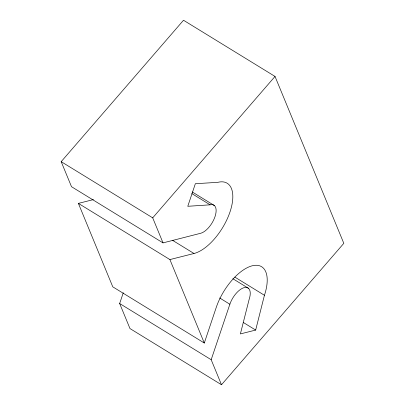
<?xml version="1.0" encoding="UTF-8"?>
<svg xmlns="http://www.w3.org/2000/svg" width="405" height="405" viewBox="0 0 405 405"><rect width="100%" height="100%" fill="white"/><g stroke="black" fill="none" stroke-linecap="round" stroke-linejoin="round"><path stroke-width="0.61" d="M191.828 193.59L210.134 204.829A16.266 7.72 -58.5 0 1 215.03 216.594A16.266 7.72 -58.5 0 1 200.627 233.285L163.023 242.884L71.503 186.7L61.185 161.666L183.506 20.25L275.025 76.439L343.815 243.334L221.494 384.75L211.177 359.716L229.868 304.236A16.266 7.72 -58.5 0 1 244.296 287.596A16.266 7.72 -58.5 0 1 249.126 299.432L240.383 333.923L255.671 330.065L264.435 295.28A40.667 19.303 -58.5 0 0 252.274 265.776A40.667 19.303 -58.5 0 0 216.24 307.441L204.297 343.025L112.777 286.836L78.383 203.386L93.444 199.589M221.494 384.75L129.975 328.561L119.657 303.527L123.277 292.79M163.023 242.884L152.705 217.849L275.025 76.439M78.383 203.386L169.903 259.575L194.005 253.495A40.667 19.303 -58.5 0 0 230.04 211.83A40.667 19.303 -58.5 0 0 217.88 182.326L195.352 183.723L187.778 206.292L210.134 204.829M192.248 191.955L214.321 205.502M61.185 161.666L152.705 217.849M234.829 277.101L264.435 295.28M172.469 240.276L194.005 253.495M232.855 278.716L248.468 288.304M219.642 297.953L229.868 304.236M243.289 322.461L255.671 330.065M119.657 303.527L211.177 359.716M169.903 259.575L204.297 343.025"/></g></svg>
